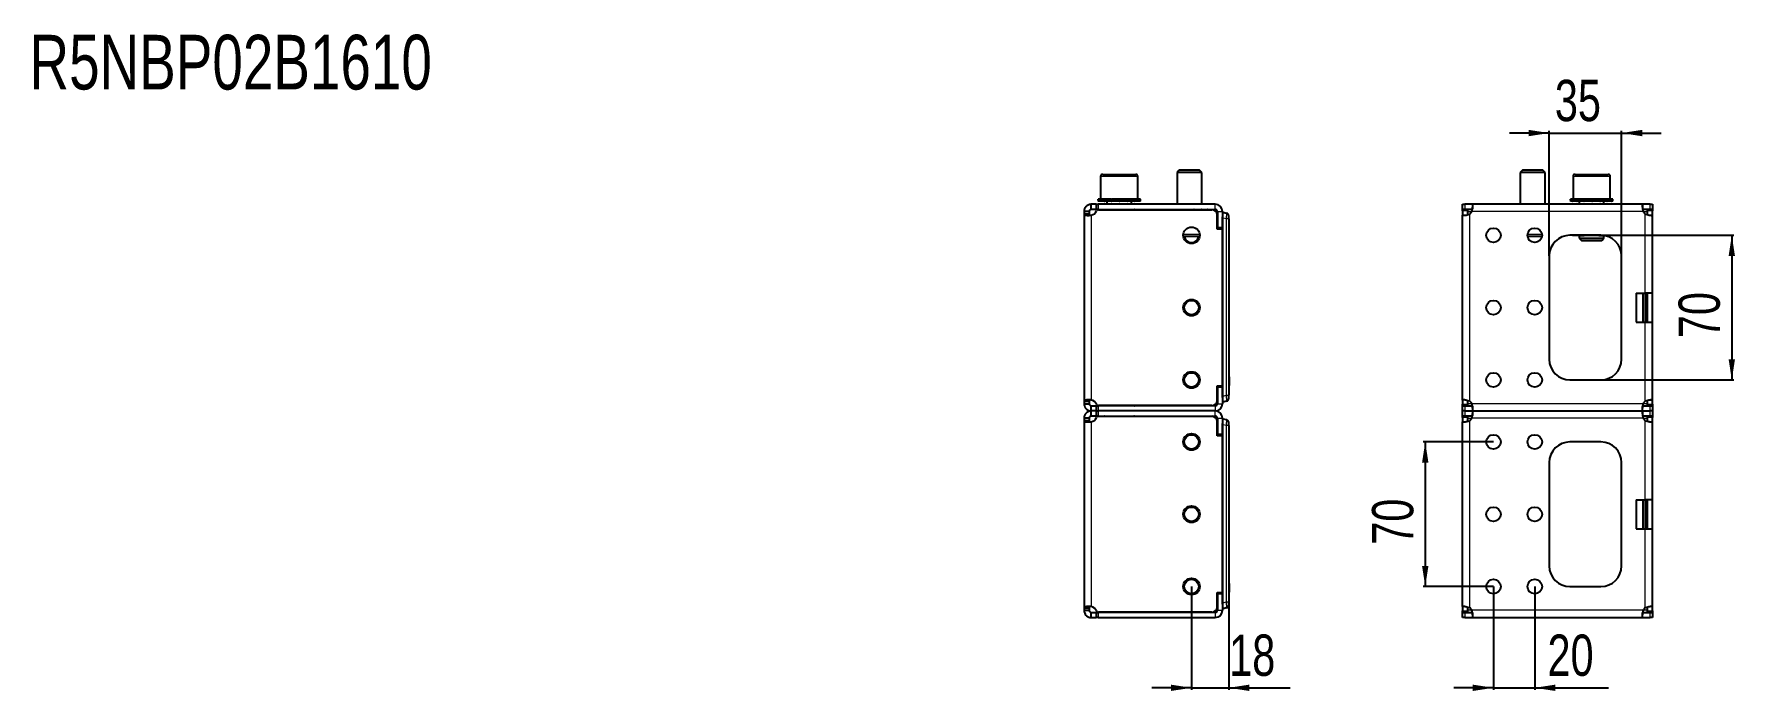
# Model space of a CAD drawing. Header units: millimetres. Extents: x 0 to 4449, y -762 to 572.
# Drawn here: x 2158 to 2981, y 254 to 572 of the extents above; entities that cross this region are included whole.
import ezdxf

# ---------------------------------------------------------------- set-up
doc = ezdxf.new("R2010")
doc.units = ezdxf.units.MM
doc.layers.add('FORMAT', color=7, linetype='Continuous')
doc.styles.add('SLDTEXTSTYLE0', font='TXT', dxfattribs={"width": 0.75})
doc.dimstyles.new('SLDDIMSTYLE0', dxfattribs={"dimtxt": 20, "dimasz": 10, "dimexe": 0, "dimexo": 0.0625, "dimgap": 5, "dimtad": 2, "dimdec": 1, "dimrnd": 1e-09, "dimzin": 12, "dimdsep": 46, "dimtxsty": 'SLDTEXTSTYLE0', "dimsah": 1, "dimcen": 0.09, "dimadec": 0, "dimazin": 3, "dimtfac": 1, "dimtofl": 0, "dimtmove": 0, "dimatfit": 3, "dimfxl": 0, "dimfrac": 2, "dimtolj": 1, "dimtzin": 12, "dimarcsym": 0})
doc.dimstyles.new('SLDDIMSTYLE1', dxfattribs={"dimtxt": 20, "dimasz": 10, "dimexe": 0, "dimexo": 0.0625, "dimgap": 5, "dimtad": 2, "dimdec": 1, "dimrnd": 1e-09, "dimzin": 12, "dimdsep": 46, "dimtxsty": 'SLDTEXTSTYLE0', "dimsah": 1, "dimcen": 0.09, "dimadec": 0, "dimazin": 3, "dimtfac": 1, "dimtmove": 0, "dimatfit": 0, "dimfxl": 0, "dimfrac": 2, "dimtolj": 1, "dimtzin": 12, "dimarcsym": 0})

# ---------------------------------------------------------------- blocks, each defined once
blk = doc.blocks.new('_D_4')
at = {"layer": 'FORMAT'}
for p, q in [((2718.24, 304.38), (2718.24, 254.38)), ((2736.24, 299.63), (2736.24, 254.38)), ((2718.24, 255.38), (2699.01, 255.38)), ((2718.24, 255.38), (2736.24, 255.38)), ((2736.24, 255.38), (2766.02, 255.38))]:
    blk.add_line(p, q, dxfattribs=at)
for points in [[(2718.24, 255.38), (2708.24, 256.92), (2708.24, 253.85)], [(2736.24, 255.38), (2746.24, 253.85), (2746.24, 256.92)]]:
    blk.add_solid(points, dxfattribs=at)
at = {"layer": 'FORMAT', "insert": (2736.46, 281.17), "char_height": 20, "attachment_point": 1, "style": 'SLDTEXTSTYLE0'}
blk.add_mtext('18', dxfattribs=at)
blk = doc.blocks.new('_D_7')
at = {"layer": 'FORMAT'}
for p, q in [((2916.38, 474.39), (2980.72, 474.39)), ((2979.72, 474.39), (2979.72, 404.39)), ((2916.38, 404.39), (2980.72, 404.39))]:
    blk.add_line(p, q, dxfattribs=at)
for points in [[(2979.72, 474.39), (2978.19, 464.39), (2981.26, 464.39)], [(2979.72, 404.39), (2981.26, 414.39), (2978.19, 414.39)]]:
    blk.add_solid(points, dxfattribs=at)
at = {"layer": 'FORMAT', "insert": (2953.94, 424.61), "char_height": 20, "attachment_point": 1, "rotation": 90, "style": 'SLDTEXTSTYLE0'}
blk.add_mtext('70', dxfattribs=at)
blk = doc.blocks.new('_D_8')
at = {"layer": 'FORMAT'}
for p, q in [((2891.37, 523.89), (2872.14, 523.89)), ((2891.37, 464.4), (2891.37, 524.89)), ((2891.37, 523.89), (2926.37, 523.89)), ((2926.37, 464.4), (2926.37, 524.89)), ((2926.37, 523.89), (2945.6, 523.89))]:
    blk.add_line(p, q, dxfattribs=at)
for points in [[(2891.37, 523.89), (2881.37, 525.43), (2881.37, 522.35)], [(2926.37, 523.89), (2936.37, 522.35), (2936.37, 525.43)]]:
    blk.add_solid(points, dxfattribs=at)
at = {"layer": 'FORMAT', "insert": (2894.09, 549.67), "char_height": 20, "attachment_point": 1, "style": 'SLDTEXTSTYLE0'}
blk.add_mtext('35', dxfattribs=at)
blk = doc.blocks.new('_D_9')
at = {"layer": 'FORMAT'}
for p, q in [((2864.37, 304.38), (2864.37, 254.38)), ((2884.37, 304.38), (2884.37, 254.38)), ((2864.37, 255.38), (2845.14, 255.38)), ((2864.37, 255.38), (2884.37, 255.38)), ((2884.37, 255.38), (2920.09, 255.38))]:
    blk.add_line(p, q, dxfattribs=at)
for points in [[(2864.37, 255.38), (2854.37, 256.92), (2854.37, 253.85)], [(2884.37, 255.38), (2894.37, 253.85), (2894.37, 256.92)]]:
    blk.add_solid(points, dxfattribs=at)
at = {"layer": 'FORMAT', "insert": (2890.53, 281.17), "char_height": 20, "attachment_point": 1, "style": 'SLDTEXTSTYLE0'}
blk.add_mtext('20', dxfattribs=at)
blk = doc.blocks.new('_D_10')
at = {"layer": 'FORMAT'}
for p, q in [((2864.36, 374.39), (2830.36, 374.39)), ((2831.36, 374.39), (2831.36, 304.39)), ((2864.36, 304.39), (2830.36, 304.39))]:
    blk.add_line(p, q, dxfattribs=at)
for points in [[(2831.36, 374.39), (2829.82, 364.39), (2832.9, 364.39)], [(2831.36, 304.39), (2832.9, 314.39), (2829.82, 314.39)]]:
    blk.add_solid(points, dxfattribs=at)
at = {"layer": 'FORMAT', "insert": (2805.58, 324.61), "char_height": 20, "attachment_point": 1, "rotation": 90, "style": 'SLDTEXTSTYLE0'}
blk.add_mtext('70', dxfattribs=at)

msp = doc.modelspace()

# ---------------------------------------------------------------- linework, layer by layer
at = {"color": 7, "linetype": 'Continuous', "lineweight": 25}
for p, q in [((2674.24, 502.89), (2674.24, 491.89)), ((2675.24, 503.89), (2691.24, 503.89)), ((2692.24, 491.89), (2692.24, 502.89)), ((2712.31, 505.89), (2711.24, 504.82)), ((2711.24, 504.82), (2711.24, 489.39)), ((2723.24, 504.82), (2711.24, 504.82)), ((2722.16, 505.89), (2712.31, 505.89)), ((2723.24, 504.82), (2722.16, 505.89)), ((2723.24, 489.39), (2723.24, 504.82)), ((2878.44, 505.89), (2877.37, 504.82)), ((2877.37, 504.82), (2877.37, 489.39)), ((2889.37, 504.82), (2877.37, 504.82)), ((2888.29, 505.89), (2878.44, 505.89)), ((2889.37, 504.82), (2888.29, 505.89)), ((2889.37, 489.39), (2889.37, 504.82)), ((2902.87, 502.89), (2902.87, 491.89)), ((2903.87, 503.89), (2911.69, 503.89)), ((2911.69, 503.89), (2919.87, 503.89)), ((2920.87, 491.89), (2920.87, 502.89)), ((2668.74, 485.89), (2666.24, 485.89)), ((2666.24, 485.89), (2666.24, 484.67)), ((2668.74, 485.89), (2668.74, 484.67)), ((2669.74, 486.89), (2669.74, 489.39)), ((2672.14, 489.39), (2669.74, 489.39)), ((2672.14, 486.89), (2669.74, 486.89)), ((2672.14, 489.39), (2672.14, 486.89)), ((2672.14, 489.39), (2673.14, 489.39)), ((2673.14, 486.89), (2672.14, 486.89)), ((2672.99, 491.89), (2672.99, 490.89)), ((2672.99, 491.89), (2672.99, 491.64)), ((2673.79, 491.89), (2672.99, 491.89)), ((2672.99, 491.89), (2672.99, 491.89)), ((2672.99, 490.89), (2672.99, 491.14)), ((2673.79, 490.89), (2672.99, 490.89)), ((2672.99, 490.89), (2672.99, 490.89)), ((2729.74, 489.39), (2673.14, 489.39)), ((2673.14, 486.89), (2729.74, 486.89)), ((2673.16, 486.79), (2728.14, 486.79)), ((2673.79, 491.89), (2673.89, 491.89)), ((2673.79, 490.89), (2673.89, 490.89)), ((2673.89, 491.89), (2673.89, 491.64)), ((2676.03, 491.89), (2673.89, 491.89)), ((2673.89, 490.89), (2673.89, 491.14)), ((2676.03, 490.89), (2673.89, 490.89)), ((2676.03, 491.89), (2676.21, 491.89)), ((2676.03, 490.89), (2676.21, 490.89)), ((2676.21, 491.89), (2676.21, 491.64)), ((2679.36, 491.89), (2676.21, 491.89)), ((2676.21, 490.89), (2676.21, 491.14)), ((2679.36, 490.89), (2676.21, 490.89)), ((2677.24, 490.89), (2677.24, 489.39)), ((2679.36, 491.89), (2679.6, 491.89)), ((2679.36, 490.89), (2679.6, 490.89)), ((2679.6, 491.89), (2679.6, 491.64)), ((2683.29, 491.89), (2679.6, 491.89)), ((2679.6, 490.89), (2679.6, 491.14)), ((2683.29, 490.89), (2679.6, 490.89)), ((2683.29, 491.89), (2683.38, 491.89)), ((2683.29, 490.89), (2683.47, 490.89)), ((2683.47, 490.89), (2683.54, 490.89)), ((2683.5, 491.89), (2683.54, 491.89)), ((2683.54, 491.89), (2683.54, 491.64)), ((2687.21, 491.89), (2683.54, 491.89)), ((2683.54, 490.89), (2683.54, 491.14)), ((2687.21, 490.89), (2683.54, 490.89)), ((2687.21, 491.89), (2687.44, 491.89)), ((2687.21, 490.89), (2687.44, 490.89)), ((2687.44, 491.89), (2687.44, 491.64)), ((2690.52, 491.89), (2687.44, 491.89)), ((2687.44, 490.89), (2687.44, 491.14)), ((2690.52, 490.89), (2687.44, 490.89)), ((2689.24, 489.39), (2689.24, 490.89)), ((2690.52, 491.89), (2690.7, 491.89)), ((2690.52, 490.89), (2690.7, 490.89)), ((2690.7, 491.89), (2690.7, 491.64)), ((2692.73, 491.89), (2690.7, 491.89)), ((2690.7, 490.89), (2690.7, 491.14)), ((2692.73, 490.89), (2690.7, 490.89)), ((2692.73, 491.89), (2692.82, 491.89)), ((2692.73, 490.89), (2692.82, 490.89)), ((2692.82, 491.89), (2692.82, 491.64)), ((2693.49, 491.89), (2692.82, 491.89)), ((2692.82, 490.89), (2692.82, 491.14)), ((2693.49, 490.89), (2692.82, 490.89)), ((2693.49, 490.89), (2693.49, 491.89)), ((2706.99, 486.89), (2706.99, 486.79)), ((2707.28, 486.89), (2707.28, 486.79)), ((2708.97, 486.89), (2708.97, 486.79)), ((2711.91, 486.89), (2711.91, 486.79)), ((2715.67, 486.89), (2715.67, 486.79)), ((2719.67, 486.89), (2719.67, 486.79)), ((2723.29, 486.89), (2723.29, 486.79)), ((2726, 486.89), (2726, 486.79)), ((2727.37, 486.89), (2727.37, 486.79)), ((2727.49, 486.79), (2727.49, 486.89)), ((2730.74, 485.89), (2730.74, 477.94)), ((2733.24, 485.89), (2733.24, 477.94)), ((2849.37, 486.89), (2849.37, 489.39)), ((2849.37, 489.39), (2850.48, 489.39)), ((2850.48, 486.89), (2849.37, 486.89)), ((2849.37, 486.89), (2849.37, 486.79)), ((2849.37, 486.79), (2851.87, 486.79)), ((2849.37, 486.18), (2849.37, 486.79)), ((2849.37, 486.18), (2849.37, 484.12)), ((2854.2, 489.39), (2850.48, 489.39)), ((2854.2, 486.89), (2850.48, 486.89)), ((2851.87, 486.79), (2851.87, 486.18)), ((2851.87, 486.18), (2851.87, 484.36)), ((2936.54, 489.39), (2854.2, 489.39)), ((2854.2, 489.39), (2854.2, 487.18)), ((2901.62, 491.89), (2901.62, 490.89)), ((2901.62, 491.89), (2901.63, 491.89)), ((2901.62, 490.89), (2901.63, 490.89)), ((2901.63, 491.89), (2901.63, 491.64)), ((2902.46, 491.89), (2901.63, 491.89)), ((2901.63, 490.89), (2901.63, 491.14)), ((2902.46, 490.89), (2901.63, 490.89)), ((2902.46, 491.89), (2902.56, 491.89)), ((2902.46, 490.89), (2902.56, 490.89)), ((2902.56, 491.89), (2902.56, 491.64)), ((2904.73, 491.89), (2902.56, 491.89)), ((2902.56, 490.89), (2902.56, 491.14)), ((2904.73, 490.89), (2902.56, 490.89)), ((2904.73, 491.89), (2904.91, 491.89)), ((2904.73, 490.89), (2904.91, 490.89)), ((2904.91, 491.89), (2904.91, 491.64)), ((2908.08, 491.89), (2904.91, 491.89)), ((2904.91, 490.89), (2904.91, 491.14)), ((2908.08, 490.89), (2904.91, 490.89)), ((2905.87, 490.89), (2905.87, 489.39)), ((2908.08, 491.89), (2908.32, 491.89)), ((2908.08, 490.89), (2908.32, 490.89)), ((2908.32, 491.89), (2908.32, 491.64)), ((2912.02, 491.89), (2908.32, 491.89)), ((2908.32, 490.89), (2908.32, 491.14)), ((2912.02, 490.89), (2908.32, 490.89)), ((2912.02, 491.89), (2912.09, 491.89)), ((2912.02, 490.89), (2912.17, 490.89)), ((2912.17, 490.89), (2912.26, 490.89)), ((2912.22, 491.89), (2912.26, 491.89)), ((2912.26, 491.89), (2912.26, 491.64)), ((2915.93, 491.89), (2912.26, 491.89)), ((2912.26, 490.89), (2912.26, 491.14)), ((2915.93, 490.89), (2912.26, 490.89)), ((2915.93, 491.89), (2916.15, 491.89)), ((2915.93, 490.89), (2916.15, 490.89)), ((2916.15, 491.89), (2916.15, 491.64)), ((2919.22, 491.89), (2916.15, 491.89)), ((2916.15, 490.89), (2916.15, 491.14)), ((2919.22, 490.89), (2916.15, 490.89)), ((2917.87, 489.39), (2917.87, 490.89)), ((2919.22, 491.89), (2919.39, 491.89)), ((2919.22, 490.89), (2919.39, 490.89)), ((2919.39, 491.89), (2919.39, 491.64)), ((2921.39, 491.89), (2919.39, 491.89)), ((2919.39, 490.89), (2919.39, 491.14)), ((2921.39, 490.89), (2919.39, 490.89)), ((2921.39, 491.89), (2921.48, 491.89)), ((2921.39, 490.89), (2921.48, 490.89)), ((2921.48, 491.89), (2921.48, 491.64)), ((2922.12, 491.89), (2921.48, 491.89)), ((2921.48, 490.89), (2921.48, 491.14)), ((2922.12, 490.89), (2921.48, 490.89)), ((2922.12, 490.89), (2922.12, 491.89)), ((2936.54, 489.39), (2936.54, 486.89)), ((2940.26, 489.39), (2936.54, 489.39)), ((2940.26, 486.89), (2936.54, 486.89)), ((2938.87, 486.79), (2941.37, 486.79)), ((2938.87, 486.18), (2938.87, 486.79)), ((2938.87, 484.34), (2938.87, 486.18)), ((2940.26, 489.39), (2941.37, 489.39)), ((2941.37, 486.89), (2940.26, 486.89)), ((2941.37, 489.39), (2941.37, 486.89)), ((2941.37, 486.79), (2941.37, 486.89)), ((2941.37, 486.79), (2941.37, 486.18)), ((2941.37, 484.12), (2941.37, 486.18)), ((2666.24, 484.67), (2666.24, 394.11)), ((2668.74, 484.67), (2666.24, 484.67)), ((2730.64, 477.29), (2730.64, 484.29)), ((2730.64, 478.87), (2730.74, 478.66)), ((2733.24, 477.94), (2730.74, 477.94)), ((2733.24, 485.64), (2733.44, 485.64)), ((2733.24, 395.92), (2733.24, 483.37)), ((2733.44, 485.64), (2735.13, 485.19)), ((2733.44, 396.54), (2733.44, 482.74)), ((2736.24, 482.29), (2736.24, 483.74)), ((2736.24, 482.29), (2736.24, 407.84)), ((2849.37, 394.67), (2849.37, 484.12)), ((2849.37, 484.12), (2850.46, 484.12)), ((2941.37, 446.39), (2941.37, 484.12)), ((2722.21, 473.89), (2714.27, 473.89)), ((2733.24, 477.29), (2730.64, 477.29)), ((2733.24, 477.29), (2733.24, 401.49)), ((2887.83, 473.89), (2880.91, 473.89)), ((2916.37, 474.39), (2901.37, 474.39)), ((2903.04, 474.29), (2903.02, 474.29)), ((2903.04, 474.29), (2903.04, 474.29)), ((2903.14, 474.29), (2903.04, 474.29)), ((2903.14, 474.39), (2903.14, 474.29)), ((2906.4, 474.29), (2903.14, 474.29)), ((2905.87, 474.29), (2905.87, 472.97)), ((2905.87, 472.97), (2906.94, 471.89)), ((2905.87, 472.97), (2911.73, 472.97)), ((2906.4, 474.29), (2908.3, 474.29)), ((2906.94, 471.89), (2911.76, 471.89)), ((2908.85, 474.29), (2908.3, 474.29)), ((2914.89, 474.29), (2908.85, 474.29)), ((2911.73, 472.97), (2917.87, 472.97)), ((2911.76, 471.89), (2916.79, 471.89)), ((2915.44, 474.29), (2914.89, 474.29)), ((2915.44, 474.29), (2917.34, 474.29)), ((2916.79, 471.89), (2917.87, 472.97)), ((2917.78, 474.29), (2917.34, 474.29)), ((2917.87, 472.97), (2917.87, 474.28)), ((2891.37, 464.39), (2891.37, 414.39)), ((2926.37, 414.39), (2926.37, 464.39)), ((2933.37, 446.39), (2937.87, 446.39)), ((2933.37, 446.39), (2933.37, 432.39)), ((2941.37, 446.39), (2937.87, 446.39)), ((2938.87, 432.39), (2938.87, 446.39)), ((2941.37, 432.39), (2941.37, 446.39)), ((2933.37, 432.39), (2937.87, 432.39)), ((2937.87, 432.39), (2941.37, 432.39)), ((2941.37, 394.67), (2941.37, 432.39)), ((2736.24, 407.84), (2736.24, 399.64)), ((2736.44, 405.9), (2736.24, 405.9)), ((2736.44, 405.86), (2736.24, 405.86)), ((2736.44, 405.84), (2736.24, 405.84)), ((2736.44, 405.4), (2736.44, 402.08)), ((2901.37, 404.39), (2916.37, 404.39)), ((2730.64, 401.49), (2733.24, 401.49)), ((2730.64, 394.49), (2730.64, 401.49)), ((2730.64, 400.41), (2730.74, 400.63)), ((2730.74, 400.84), (2730.74, 392.89)), ((2733.24, 400.84), (2730.74, 400.84)), ((2733.24, 400.84), (2733.24, 392.89)), ((2736.44, 401.64), (2736.24, 401.64)), ((2736.44, 401.59), (2736.24, 401.59)), ((2736.24, 399.64), (2736.24, 396.99)), ((2736.24, 395.54), (2736.24, 396.99)), ((2666.24, 394.11), (2668.74, 394.11)), ((2666.24, 394.11), (2666.24, 392.89)), ((2666.24, 392.89), (2668.74, 392.89)), ((2668.74, 394.11), (2668.74, 392.89)), ((2669.74, 389.39), (2669.74, 391.89)), ((2669.74, 391.89), (2672.14, 391.89)), ((2669.74, 386.89), (2669.74, 389.39)), ((2672.14, 389.39), (2669.74, 389.39)), ((2672.14, 391.89), (2672.14, 389.39)), ((2672.14, 391.89), (2673.14, 391.89)), ((2672.14, 389.39), (2672.14, 386.89)), ((2672.14, 389.39), (2673.14, 389.39)), ((2729.74, 391.89), (2673.14, 391.89)), ((2729.74, 389.39), (2673.14, 389.39)), ((2728.14, 391.99), (2673.16, 391.99)), ((2733.44, 393.64), (2733.24, 393.64)), ((2735.13, 394.09), (2733.44, 393.64)), ((2849.37, 394.67), (2849.37, 392.6)), ((2849.37, 391.99), (2849.37, 392.6)), ((2851.87, 391.99), (2849.37, 391.99)), ((2849.37, 391.99), (2849.37, 391.89)), ((2849.37, 389.39), (2849.37, 391.89)), ((2849.37, 391.89), (2850.48, 391.89)), ((2850.48, 389.39), (2849.37, 389.39)), ((2849.37, 386.89), (2849.37, 389.39)), ((2850.48, 391.89), (2854.2, 391.89)), ((2850.48, 389.39), (2854.2, 389.39)), ((2851.87, 394.44), (2851.87, 392.6)), ((2851.87, 392.6), (2851.87, 391.99)), ((2854.2, 391.89), (2854.2, 389.39)), ((2854.2, 389.39), (2936.54, 389.39)), ((2854.2, 389.39), (2854.2, 387.18)), ((2936.54, 391.89), (2940.26, 391.89)), ((2936.54, 389.39), (2936.54, 391.61)), ((2936.54, 389.39), (2940.26, 389.39)), ((2936.54, 389.39), (2936.54, 386.89)), ((2938.87, 392.6), (2938.87, 394.42)), ((2938.87, 391.99), (2938.87, 392.6)), ((2941.37, 391.99), (2938.87, 391.99)), ((2940.26, 391.89), (2941.37, 391.89)), ((2941.37, 389.39), (2940.26, 389.39)), ((2941.37, 394.67), (2940.28, 394.67)), ((2941.37, 392.6), (2941.37, 394.67)), ((2941.37, 392.6), (2941.37, 391.99)), ((2941.37, 391.89), (2941.37, 391.99)), ((2941.37, 391.89), (2941.37, 389.39)), ((2941.37, 389.39), (2941.37, 386.89)), ((2668.74, 385.89), (2666.24, 385.89)), ((2666.24, 385.89), (2666.24, 384.67)), ((2666.24, 384.67), (2666.24, 294.11)), ((2668.74, 384.67), (2666.24, 384.67)), ((2668.74, 385.89), (2668.74, 384.67)), ((2672.14, 386.89), (2669.74, 386.89)), ((2673.14, 386.89), (2672.14, 386.89)), ((2673.14, 386.89), (2729.74, 386.89)), ((2673.16, 386.79), (2728.14, 386.79)), ((2730.64, 377.29), (2730.64, 384.29)), ((2730.64, 378.87), (2730.74, 378.66)), ((2730.74, 385.89), (2730.74, 377.94)), ((2733.24, 385.89), (2733.24, 377.94)), ((2733.24, 385.64), (2733.44, 385.64)), ((2733.24, 295.92), (2733.24, 383.37)), ((2733.44, 385.64), (2735.13, 385.19)), ((2733.44, 296.54), (2733.44, 382.74)), ((2736.24, 382.29), (2736.24, 383.74)), ((2736.24, 382.29), (2736.24, 307.84)), ((2850.48, 386.89), (2849.37, 386.89)), ((2849.37, 386.89), (2849.37, 386.79)), ((2849.37, 386.79), (2851.87, 386.79)), ((2849.37, 386.18), (2849.37, 386.79)), ((2849.37, 386.18), (2849.37, 384.12)), ((2849.37, 294.67), (2849.37, 384.12)), ((2849.37, 384.12), (2850.46, 384.12)), ((2854.2, 386.89), (2850.48, 386.89)), ((2851.87, 386.79), (2851.87, 386.18)), ((2851.87, 386.18), (2851.87, 384.36)), ((2940.26, 386.89), (2936.54, 386.89)), ((2938.87, 386.79), (2941.37, 386.79)), ((2938.87, 386.18), (2938.87, 386.79)), ((2938.87, 384.34), (2938.87, 386.18)), ((2941.37, 386.89), (2940.26, 386.89)), ((2941.37, 386.79), (2941.37, 386.89)), ((2941.37, 386.79), (2941.37, 386.18)), ((2941.37, 384.12), (2941.37, 386.18)), ((2941.37, 346.39), (2941.37, 384.12)), ((2733.24, 377.29), (2730.64, 377.29)), ((2733.24, 377.94), (2730.74, 377.94)), ((2733.24, 377.29), (2733.24, 301.49)), ((2916.37, 374.39), (2901.37, 374.39)), ((2891.37, 364.39), (2891.37, 314.39)), ((2926.37, 314.39), (2926.37, 364.39)), ((2933.37, 346.39), (2937.87, 346.39)), ((2933.37, 346.39), (2933.37, 332.39)), ((2941.37, 346.39), (2937.87, 346.39)), ((2938.87, 332.39), (2938.87, 346.39)), ((2941.37, 332.39), (2941.37, 346.39)), ((2933.37, 332.39), (2937.87, 332.39)), ((2937.87, 332.39), (2941.37, 332.39)), ((2941.37, 294.67), (2941.37, 332.39)), ((2736.24, 307.84), (2736.24, 299.64)), ((2736.44, 305.9), (2736.24, 305.9)), ((2736.44, 305.86), (2736.24, 305.86)), ((2736.44, 305.84), (2736.24, 305.84)), ((2736.44, 305.4), (2736.44, 302.08)), ((2730.64, 301.49), (2733.24, 301.49)), ((2730.64, 294.49), (2730.64, 301.49)), ((2730.64, 300.41), (2730.74, 300.63)), ((2730.74, 300.84), (2730.74, 292.89)), ((2733.24, 300.84), (2730.74, 300.84)), ((2733.24, 300.84), (2733.24, 292.89)), ((2736.44, 301.64), (2736.24, 301.64)), ((2736.44, 301.59), (2736.24, 301.59)), ((2736.24, 299.64), (2736.24, 296.99)), ((2736.24, 295.54), (2736.24, 296.99)), ((2901.37, 304.39), (2916.37, 304.39)), ((2666.24, 294.11), (2668.74, 294.11)), ((2666.24, 294.11), (2666.24, 292.89)), ((2666.24, 292.89), (2668.74, 292.89)), ((2668.74, 294.11), (2668.74, 292.89)), ((2669.74, 289.39), (2669.74, 291.89)), ((2669.74, 291.89), (2672.14, 291.89)), ((2669.74, 289.39), (2672.14, 289.39)), ((2672.14, 291.89), (2672.14, 289.39)), ((2672.14, 291.89), (2673.14, 291.89)), ((2673.14, 289.39), (2672.14, 289.39)), ((2729.74, 291.89), (2673.14, 291.89)), ((2673.14, 289.39), (2729.74, 289.39)), ((2728.14, 291.99), (2673.16, 291.99)), ((2733.44, 293.64), (2733.24, 293.64)), ((2735.13, 294.09), (2733.44, 293.64)), ((2849.37, 294.67), (2849.37, 292.6)), ((2849.37, 291.99), (2849.37, 292.6)), ((2851.87, 291.99), (2849.37, 291.99)), ((2849.37, 291.99), (2849.37, 291.89)), ((2849.37, 289.39), (2849.37, 291.89)), ((2849.37, 291.89), (2850.48, 291.89)), ((2850.48, 289.39), (2849.37, 289.39)), ((2850.48, 291.89), (2854.2, 291.89)), ((2850.48, 289.39), (2854.2, 289.39)), ((2851.87, 294.44), (2851.87, 292.6)), ((2851.87, 292.6), (2851.87, 291.99)), ((2854.2, 291.89), (2854.2, 289.39)), ((2854.2, 289.39), (2936.54, 289.39)), ((2936.54, 291.89), (2940.26, 291.89)), ((2936.54, 289.39), (2936.54, 291.61)), ((2936.54, 289.39), (2940.26, 289.39)), ((2938.87, 292.6), (2938.87, 294.42)), ((2938.87, 291.99), (2938.87, 292.6)), ((2941.37, 291.99), (2938.87, 291.99)), ((2940.26, 291.89), (2941.37, 291.89)), ((2941.37, 289.39), (2940.26, 289.39)), ((2941.37, 294.67), (2940.28, 294.67)), ((2941.37, 292.6), (2941.37, 294.67)), ((2941.37, 292.6), (2941.37, 291.99)), ((2941.37, 291.89), (2941.37, 291.99)), ((2941.37, 291.89), (2941.37, 289.39))]:
    msp.add_line(p, q, dxfattribs=at)
at = {"color": 8, "linetype": 'Continuous', "lineweight": 18}
for p, q in [((2692.24, 502.89), (2674.24, 502.89)), ((2911.66, 502.89), (2902.87, 502.89)), ((2920.87, 502.89), (2911.66, 502.89)), ((2673.14, 489.39), (2673.14, 486.89)), ((2729.74, 486.89), (2729.74, 489.39)), ((2730.74, 485.89), (2733.24, 485.89)), ((2851.87, 486.18), (2849.37, 486.18)), ((2850.48, 489.39), (2850.48, 486.89)), ((2851.87, 485.89), (2853.96, 485.89)), ((2936.78, 485.89), (2853.96, 485.89)), ((2936.78, 485.89), (2938.87, 485.89)), ((2941.37, 486.18), (2938.87, 486.18)), ((2940.26, 486.89), (2940.26, 489.39)), ((2669.74, 484.12), (2669.74, 394.67)), ((2733.04, 477.29), (2733.04, 477.94)), ((2735.13, 482.29), (2733.44, 482.74)), ((2735.13, 396.99), (2735.13, 482.29)), ((2736.24, 482.29), (2735.13, 482.29)), ((2852.87, 394.11), (2852.87, 484.67)), ((2937.87, 446.39), (2937.87, 484.67)), ((2714.27, 474.89), (2722.21, 474.89)), ((2880.91, 474.89), (2887.83, 474.89)), ((2908.3, 474.39), (2908.3, 474.29)), ((2908.85, 474.39), (2908.85, 474.29)), ((2914.89, 474.39), (2914.89, 474.29)), ((2915.44, 474.39), (2915.44, 474.29)), ((2936.67, 432.39), (2936.67, 446.39)), ((2936.87, 446.39), (2936.87, 432.39)), ((2936.98, 432.39), (2936.98, 446.39)), ((2937.18, 446.39), (2937.18, 432.39)), ((2938.06, 432.39), (2938.06, 446.39)), ((2938.26, 446.39), (2938.26, 432.39)), ((2938.37, 432.39), (2938.37, 446.39)), ((2938.57, 446.39), (2938.57, 432.39)), ((2937.87, 394.11), (2937.87, 432.39)), ((2736.44, 405.4), (2736.24, 405.4)), ((2733.04, 400.84), (2733.04, 401.49)), ((2733.44, 396.54), (2735.13, 396.99)), ((2735.13, 396.99), (2736.24, 396.99)), ((2736.44, 402.08), (2736.24, 402.08)), ((2673.14, 391.89), (2673.14, 389.39)), ((2673.14, 389.39), (2673.14, 386.89)), ((2729.74, 391.89), (2729.74, 389.39)), ((2729.74, 386.89), (2729.74, 389.39)), ((2730.74, 392.89), (2733.24, 392.89)), ((2849.37, 392.6), (2851.87, 392.6)), ((2850.48, 391.89), (2850.48, 389.39)), ((2850.48, 389.39), (2850.48, 386.89)), ((2853.96, 392.89), (2851.87, 392.89)), ((2936.78, 392.89), (2853.96, 392.89)), ((2938.87, 392.89), (2936.78, 392.89)), ((2938.87, 392.6), (2941.37, 392.6)), ((2940.26, 389.39), (2940.26, 391.89)), ((2940.26, 386.89), (2940.26, 389.39)), ((2669.74, 384.12), (2669.74, 294.67)), ((2730.74, 385.89), (2733.24, 385.89)), ((2735.13, 382.29), (2733.44, 382.74)), ((2735.13, 296.99), (2735.13, 382.29)), ((2736.24, 382.29), (2735.13, 382.29)), ((2851.87, 386.18), (2849.37, 386.18)), ((2851.87, 385.89), (2853.96, 385.89)), ((2852.87, 294.11), (2852.87, 384.67)), ((2936.78, 385.89), (2853.96, 385.89)), ((2936.78, 385.89), (2938.87, 385.89)), ((2937.87, 346.39), (2937.87, 384.67)), ((2941.37, 386.18), (2938.87, 386.18)), ((2733.04, 377.29), (2733.04, 377.94)), ((2936.67, 332.39), (2936.67, 346.39)), ((2936.87, 346.39), (2936.87, 332.39)), ((2936.98, 332.39), (2936.98, 346.39)), ((2937.18, 346.39), (2937.18, 332.39)), ((2938.06, 332.39), (2938.06, 346.39)), ((2938.26, 346.39), (2938.26, 332.39)), ((2938.37, 332.39), (2938.37, 346.39)), ((2938.57, 346.39), (2938.57, 332.39)), ((2937.87, 294.11), (2937.87, 332.39)), ((2736.44, 305.4), (2736.24, 305.4)), ((2733.04, 300.84), (2733.04, 301.49)), ((2733.44, 296.54), (2735.13, 296.99)), ((2735.13, 296.99), (2736.24, 296.99)), ((2736.44, 302.08), (2736.24, 302.08)), ((2673.14, 291.89), (2673.14, 289.39)), ((2729.74, 291.89), (2729.74, 289.39)), ((2730.74, 292.89), (2733.24, 292.89)), ((2849.37, 292.6), (2851.87, 292.6)), ((2850.48, 291.89), (2850.48, 289.39)), ((2853.96, 292.89), (2851.87, 292.89)), ((2936.78, 292.89), (2853.96, 292.89)), ((2938.87, 292.89), (2936.78, 292.89)), ((2938.87, 292.6), (2941.37, 292.6)), ((2940.26, 289.39), (2940.26, 291.89))]:
    msp.add_line(p, q, dxfattribs=at)
at = {"color": 7, "linetype": 'Continuous', "lineweight": 25}
for centre, radius in [((2718.24, 474.39), 4), ((2864.37, 474.39), 3.5), ((2884.37, 474.39), 3.5), ((2718.24, 439.39), 4), ((2718.24, 439.39), 3.5), ((2864.37, 439.39), 3.5), ((2884.37, 439.39), 3.5), ((2718.24, 404.39), 4), ((2718.24, 404.39), 3.5), ((2864.37, 404.39), 3.5), ((2884.37, 404.39), 3.5), ((2718.24, 374.39), 4), ((2718.24, 374.39), 3.5), ((2864.37, 374.39), 3.5), ((2884.37, 374.39), 3.5), ((2718.24, 339.39), 4), ((2718.24, 339.39), 3.5), ((2864.37, 339.39), 3.5), ((2884.37, 339.39), 3.5), ((2718.24, 304.39), 4), ((2718.24, 304.39), 3.5), ((2864.37, 304.39), 3.5), ((2884.37, 304.39), 3.5)]:
    msp.add_circle(centre, radius, dxfattribs=at)
for centre, radius, start, end in [((2675.24, 502.89), 1, 90, 180), ((2691.24, 502.89), 1, 0, 90), ((2903.87, 502.89), 1, 90, 180), ((2919.87, 502.89), 1, 0, 90), ((2669.02, 487.54), 3.5, 281.89481, 337.11462), ((2673.16, 485.79), 1, 90, 157.11462), ((2675.89, 486.54), 0.35, 45.58469, 90), ((2690.59, 486.54), 0.35, 90, 134.41531), ((2728.14, 484.29), 2.5, 360, 90), ((2729.74, 485.89), 3.5, 360, 90), ((2729.74, 485.89), 1, 360, 90), ((2850.87, 487.54), 3.5, 304.8499, 331.87293), ((2939.87, 487.54), 3.5, 208.12707, 235.1501), ((2734.74, 483.74), 1.5, 0, 75), ((2718.24, 474.39), 3.5, 188.21321, 351.78679), ((2901.37, 464.39), 10, 90, 180), ((2916.37, 464.39), 10, 0, 90), ((2901.37, 414.39), 10, 180, 270), ((2916.37, 414.39), 10, 270, 0), ((2734.74, 395.54), 1.5, 285, 0), ((2669.02, 391.24), 3.5, 22.88538, 78.10519), ((2673.16, 392.99), 1, 202.88538, 270), ((2675.89, 392.24), 0.35, 270, 314.41531), ((2690.59, 392.24), 0.35, 225.58469, 270), ((2728.14, 394.49), 2.5, 270, 0), ((2729.74, 392.89), 3.5, 270, 0), ((2729.74, 392.89), 1, 270, 0), ((2729.74, 385.89), 3.5, 360, 90), ((2850.87, 391.24), 3.5, 28.12707, 55.1501), ((2939.87, 391.24), 3.5, 124.8499, 151.87293), ((2669.02, 387.54), 3.5, 281.89481, 337.11462), ((2673.16, 385.79), 1, 90, 157.11462), ((2675.89, 386.54), 0.35, 45.58469, 90), ((2690.59, 386.54), 0.35, 90, 134.41531), ((2728.14, 384.29), 2.5, 360, 90), ((2729.74, 385.89), 1, 360, 90), ((2734.74, 383.74), 1.5, 0, 75), ((2850.87, 387.54), 3.5, 304.8499, 331.87293), ((2939.87, 387.54), 3.5, 208.12707, 235.1501), ((2901.37, 364.39), 10, 90, 180), ((2916.37, 364.39), 10, 0, 90), ((2901.37, 314.39), 10, 180, 270), ((2916.37, 314.39), 10, 270, 0), ((2669.02, 291.24), 3.5, 22.88538, 78.10519), ((2673.16, 292.99), 1, 202.88538, 270), ((2675.89, 292.24), 0.35, 270, 314.41531), ((2690.59, 292.24), 0.35, 225.58469, 270), ((2728.14, 294.49), 2.5, 270, 0), ((2729.74, 292.89), 3.5, 270, 0), ((2729.74, 292.89), 1, 270, 0), ((2734.74, 295.54), 1.5, 285, 0), ((2850.87, 291.24), 3.5, 28.12707, 55.1501), ((2939.87, 291.24), 3.5, 124.8499, 151.87293)]:
    msp.add_arc(centre, radius, start, end, dxfattribs=at)
for centre, major_axis, start_param, end_param in [((2721.85, 485.64), (11.57, -3.1), 0.067037, 0.253072), ((2721.85, 393.64), (11.57, 3.1), 6.030113, 6.216148), ((2721.85, 385.64), (11.57, -3.1), 0.067037, 0.253072), ((2721.85, 293.64), (11.57, 3.1), 6.030113, 6.216148)]:
    msp.add_ellipse(centre, major_axis=major_axis, ratio=0.250563, start_param=start_param, end_param=end_param, dxfattribs=at)
at = {"color": 8, "linetype": 'Continuous', "lineweight": 18}
for centre, major_axis, start_param, end_param in [((2734.74, 482.19), (0.38, 3), 4.762686, 6.266445), ((2734.74, 397.1), (-0.38, 3), 3.158333, 4.662092), ((2734.74, 382.19), (0.38, 3), 4.762686, 6.266445), ((2734.74, 297.1), (-0.38, 3), 3.158333, 4.662092)]:
    msp.add_ellipse(centre, major_axis=major_axis, ratio=0.123038, start_param=start_param, end_param=end_param, dxfattribs=at)
at = {"color": 7, "linetype": 'Continuous', "lineweight": 25}
for points, knots in [([(2669.74, 489.39), (2669.44, 489.37), (2668.89, 489.33), (2667.99, 488.98), (2667.11, 488.31), (2666.38, 487.2), (2666.29, 486.34), (2666.24, 485.89)], [0, 0, 0, 0, 0.16069, 0.301312, 0.521951, 0.753573, 1, 1, 1, 1]), ([(2669.74, 486.89), (2669.65, 486.89), (2669.5, 486.87), (2669.29, 486.79), (2669.13, 486.69), (2668.99, 486.57), (2668.89, 486.43), (2668.77, 486.19), (2668.75, 486.01), (2668.74, 485.89)], [0, 0, 0, 0, 0.1567865, 0.2908092, 0.4035006, 0.4972984, 0.6071328, 0.7261813, 1, 1, 1, 1]), ([(2672.99, 491.64), (2672.99, 491.68), (2672.99, 491.75), (2672.99, 491.83), (2672.99, 491.87), (2672.99, 491.89)], [0, 0, 0, 0, 0.499981, 0.749988, 1, 1, 1, 1]), ([(2672.99, 490.89), (2672.99, 490.91), (2672.99, 490.95), (2672.99, 491.04), (2672.99, 491.1), (2672.99, 491.14)], [0, 0, 0, 0, 0.25014, 0.50028, 1, 1, 1, 1]), ([(2673.89, 491.64), (2673.87, 491.68), (2673.85, 491.75), (2673.81, 491.83), (2673.8, 491.87), (2673.79, 491.89)], [0, 0, 0, 0, 0.499981, 0.749988, 1, 1, 1, 1]), ([(2673.79, 490.89), (2673.8, 490.91), (2673.81, 490.95), (2673.85, 491.04), (2673.87, 491.1), (2673.89, 491.14)], [0, 0, 0, 0, 0.25014, 0.50028, 1, 1, 1, 1]), ([(2676.21, 491.64), (2676.18, 491.68), (2676.13, 491.75), (2676.07, 491.83), (2676.04, 491.87), (2676.03, 491.89)], [0, 0, 0, 0, 0.499981, 0.749988, 1, 1, 1, 1]), ([(2676.03, 490.89), (2676.04, 490.91), (2676.07, 490.95), (2676.13, 491.04), (2676.18, 491.1), (2676.21, 491.14)], [0, 0, 0, 0, 0.25014, 0.50028, 1, 1, 1, 1]), ([(2679.6, 491.64), (2679.56, 491.68), (2679.5, 491.75), (2679.42, 491.83), (2679.38, 491.87), (2679.36, 491.89)], [0, 0, 0, 0, 0.499981, 0.749988, 1, 1, 1, 1]), ([(2679.36, 490.89), (2679.38, 490.91), (2679.42, 490.95), (2679.5, 491.04), (2679.56, 491.1), (2679.6, 491.14)], [0, 0, 0, 0, 0.25014, 0.50028, 1, 1, 1, 1]), ([(2683.54, 491.64), (2683.5, 491.68), (2683.44, 491.75), (2683.35, 491.83), (2683.31, 491.87), (2683.29, 491.89)], [0, 0, 0, 0, 0.499981, 0.749988, 1, 1, 1, 1]), ([(2683.29, 490.89), (2683.31, 490.91), (2683.35, 490.95), (2683.44, 491.04), (2683.5, 491.1), (2683.54, 491.14)], [0, 0, 0, 0, 0.25014, 0.50028, 1, 1, 1, 1]), ([(2683.54, 491.64), (2683.53, 491.71), (2683.5, 491.84), (2683.48, 491.88), (2683.47, 491.89)], [0, 0, 0, 0, 0.561794, 1, 1, 1, 1]), ([(2683.54, 491.14), (2683.53, 491.07), (2683.5, 490.94), (2683.48, 490.91), (2683.47, 490.89)], [0, 0, 0, 0, 0.561794, 1, 1, 1, 1]), ([(2687.44, 491.64), (2687.4, 491.68), (2687.34, 491.75), (2687.27, 491.83), (2687.23, 491.87), (2687.21, 491.89)], [0, 0, 0, 0, 0.499981, 0.749988, 1, 1, 1, 1]), ([(2687.21, 490.89), (2687.23, 490.91), (2687.27, 490.95), (2687.34, 491.04), (2687.4, 491.1), (2687.44, 491.14)], [0, 0, 0, 0, 0.25014, 0.50028, 1, 1, 1, 1]), ([(2690.7, 491.64), (2690.67, 491.68), (2690.62, 491.75), (2690.57, 491.83), (2690.54, 491.87), (2690.52, 491.89)], [0, 0, 0, 0, 0.499981, 0.749988, 1, 1, 1, 1]), ([(2690.52, 490.89), (2690.54, 490.91), (2690.57, 490.95), (2690.62, 491.04), (2690.67, 491.1), (2690.7, 491.14)], [0, 0, 0, 0, 0.25014, 0.50028, 1, 1, 1, 1]), ([(2692.82, 491.64), (2692.8, 491.68), (2692.78, 491.75), (2692.75, 491.83), (2692.74, 491.87), (2692.73, 491.89)], [0, 0, 0, 0, 0.499981, 0.749988, 1, 1, 1, 1]), ([(2692.73, 490.89), (2692.74, 490.91), (2692.75, 490.95), (2692.78, 491.04), (2692.8, 491.1), (2692.82, 491.14)], [0, 0, 0, 0, 0.25014, 0.50028, 1, 1, 1, 1]), ([(2707.25, 486.79), (2707.24, 486.8), (2707.24, 486.84), (2707.23, 486.87), (2707.22, 486.89)], [0, 0, 0, 0, 0.374848, 1, 1, 1, 1]), ([(2708.88, 486.79), (2708.87, 486.8), (2708.85, 486.84), (2708.83, 486.87), (2708.82, 486.89)], [0, 0, 0, 0, 0.374848, 1, 1, 1, 1]), ([(2711.79, 486.79), (2711.78, 486.8), (2711.75, 486.84), (2711.72, 486.87), (2711.7, 486.89)], [0, 0, 0, 0, 0.374848, 1, 1, 1, 1]), ([(2715.52, 486.79), (2715.51, 486.8), (2715.48, 486.84), (2715.45, 486.87), (2715.43, 486.89)], [0, 0, 0, 0, 0.374848, 1, 1, 1, 1]), ([(2719.52, 486.79), (2719.51, 486.8), (2719.48, 486.84), (2719.44, 486.87), (2719.42, 486.89)], [0, 0, 0, 0, 0.374848, 1, 1, 1, 1]), ([(2723.17, 486.79), (2723.16, 486.8), (2723.13, 486.84), (2723.11, 486.87), (2723.09, 486.89)], [0, 0, 0, 0, 0.374848, 1, 1, 1, 1]), ([(2725.92, 486.79), (2725.91, 486.8), (2725.89, 486.84), (2725.88, 486.87), (2725.86, 486.89)], [0, 0, 0, 0, 0.374848, 1, 1, 1, 1]), ([(2727.34, 486.79), (2727.34, 486.8), (2727.34, 486.84), (2727.33, 486.87), (2727.33, 486.89)], [0, 0, 0, 0, 0.374848, 1, 1, 1, 1]), ([(2853.96, 485.89), (2854.01, 486.15), (2854.11, 486.64), (2854.26, 487.46), (2854.36, 488.17), (2854.37, 488.74), (2854.35, 489.1), (2854.3, 489.34), (2854.23, 489.37), (2854.2, 489.39)], [0, 0, 0, 0, 0.144067, 0.271276, 0.474907, 0.597997, 0.726338, 0.860245, 1, 1, 1, 1]), ([(2901.63, 491.64), (2901.63, 491.68), (2901.62, 491.75), (2901.62, 491.83), (2901.62, 491.87), (2901.62, 491.89)], [0, 0, 0, 0, 0.4999808, 0.7499881, 1, 1, 1, 1]), ([(2901.62, 490.89), (2901.62, 490.91), (2901.62, 490.95), (2901.62, 491.04), (2901.63, 491.1), (2901.63, 491.14)], [0, 0, 0, 0, 0.25014, 0.50028, 1, 1, 1, 1]), ([(2902.56, 491.64), (2902.54, 491.68), (2902.52, 491.75), (2902.48, 491.83), (2902.46, 491.87), (2902.46, 491.89)], [0, 0, 0, 0, 0.4999808, 0.7499881, 1, 1, 1, 1]), ([(2902.46, 490.89), (2902.46, 490.91), (2902.48, 490.95), (2902.52, 491.04), (2902.54, 491.1), (2902.56, 491.14)], [0, 0, 0, 0, 0.25014, 0.50028, 1, 1, 1, 1]), ([(2904.91, 491.64), (2904.88, 491.68), (2904.83, 491.75), (2904.77, 491.83), (2904.74, 491.87), (2904.73, 491.89)], [0, 0, 0, 0, 0.499981, 0.749988, 1, 1, 1, 1]), ([(2904.73, 490.89), (2904.74, 490.91), (2904.77, 490.95), (2904.83, 491.04), (2904.88, 491.1), (2904.91, 491.14)], [0, 0, 0, 0, 0.25014, 0.50028, 1, 1, 1, 1]), ([(2908.32, 491.64), (2908.28, 491.68), (2908.22, 491.75), (2908.14, 491.83), (2908.1, 491.87), (2908.08, 491.89)], [0, 0, 0, 0, 0.499981, 0.749988, 1, 1, 1, 1]), ([(2908.08, 490.89), (2908.1, 490.91), (2908.14, 490.95), (2908.22, 491.04), (2908.28, 491.1), (2908.32, 491.14)], [0, 0, 0, 0, 0.25014, 0.50028, 1, 1, 1, 1]), ([(2912.26, 491.64), (2912.22, 491.68), (2912.16, 491.75), (2912.08, 491.83), (2912.04, 491.87), (2912.02, 491.89)], [0, 0, 0, 0, 0.499981, 0.749988, 1, 1, 1, 1]), ([(2912.02, 490.89), (2912.04, 490.91), (2912.08, 490.95), (2912.16, 491.04), (2912.22, 491.1), (2912.26, 491.14)], [0, 0, 0, 0, 0.25014, 0.50028, 1, 1, 1, 1]), ([(2912.26, 491.64), (2912.25, 491.71), (2912.21, 491.84), (2912.18, 491.88), (2912.17, 491.89)], [0, 0, 0, 0, 0.561794, 1, 1, 1, 1]), ([(2912.26, 491.14), (2912.25, 491.07), (2912.21, 490.94), (2912.18, 490.91), (2912.17, 490.89)], [0, 0, 0, 0, 0.561794, 1, 1, 1, 1]), ([(2916.15, 491.64), (2916.12, 491.68), (2916.06, 491.75), (2915.98, 491.83), (2915.95, 491.87), (2915.93, 491.89)], [0, 0, 0, 0, 0.499981, 0.749988, 1, 1, 1, 1]), ([(2915.93, 490.89), (2915.95, 490.91), (2915.98, 490.95), (2916.06, 491.04), (2916.12, 491.1), (2916.15, 491.14)], [0, 0, 0, 0, 0.25014, 0.50028, 1, 1, 1, 1]), ([(2919.39, 491.64), (2919.36, 491.68), (2919.32, 491.75), (2919.26, 491.83), (2919.23, 491.87), (2919.22, 491.89)], [0, 0, 0, 0, 0.499981, 0.749988, 1, 1, 1, 1]), ([(2919.22, 490.89), (2919.23, 490.91), (2919.26, 490.95), (2919.32, 491.04), (2919.36, 491.1), (2919.39, 491.14)], [0, 0, 0, 0, 0.25014, 0.50028, 1, 1, 1, 1]), ([(2921.48, 491.64), (2921.47, 491.68), (2921.45, 491.75), (2921.42, 491.83), (2921.4, 491.87), (2921.39, 491.89)], [0, 0, 0, 0, 0.499981, 0.749988, 1, 1, 1, 1]), ([(2921.39, 490.89), (2921.4, 490.91), (2921.42, 490.95), (2921.45, 491.04), (2921.47, 491.1), (2921.48, 491.14)], [0, 0, 0, 0, 0.25014, 0.50028, 1, 1, 1, 1]), ([(2936.54, 489.39), (2936.51, 489.37), (2936.45, 489.33), (2936.38, 488.98), (2936.36, 488.31), (2936.5, 487.2), (2936.69, 486.34), (2936.78, 485.89)], [0, 0, 0, 0, 0.16069, 0.3013121, 0.5219513, 0.7535732, 1, 1, 1, 1]), ([(2666.24, 484.67), (2666.29, 484.54), (2666.38, 484.33), (2666.95, 484.13), (2667.55, 484.06), (2668.18, 484.04), (2668.92, 484.06), (2669.46, 484.1), (2669.74, 484.12)], [0, 0, 0, 0, 0.254149, 0.448213, 0.574908, 0.708872, 0.850468, 1, 1, 1, 1]), ([(2668.74, 484.67), (2668.75, 484.55), (2668.77, 484.35), (2668.93, 484.14), (2669.06, 484.09), (2669.1, 484.08)], [0, 0, 0, 0, 0.488232, 0.819706, 1, 1, 1, 1]), ([(2849.37, 484.12), (2849.39, 484.1), (2849.44, 484.07), (2849.84, 484.06), (2850.55, 484.1), (2851.65, 484.31), (2852.46, 484.55), (2852.87, 484.67)], [0, 0, 0, 0, 0.17084, 0.319217, 0.548103, 0.767822, 1, 1, 1, 1]), ([(2937.87, 484.67), (2938.33, 484.54), (2939.13, 484.33), (2940.04, 484.13), (2940.63, 484.06), (2941.03, 484.04), (2941.31, 484.06), (2941.35, 484.1), (2941.37, 484.12)], [0, 0, 0, 0, 0.254149, 0.448213, 0.574908, 0.708872, 0.850468, 1, 1, 1, 1]), ([(2903.02, 474.29), (2902.98, 474.3), (2902.9, 474.3), (2902.76, 474.33), (2902.68, 474.38), (2902.66, 474.39)], [0, 0, 0, 0, 0.4181065, 0.8377329, 1, 1, 1, 1]), ([(2906.4, 474.29), (2906.33, 474.29), (2906.21, 474.3), (2906.15, 474.36), (2906.12, 474.39)], [0, 0, 0, 0, 0.594904, 1, 1, 1, 1]), ([(2736.44, 405.84), (2736.44, 405.83), (2736.44, 405.82), (2736.44, 405.7), (2736.44, 405.56), (2736.44, 405.45), (2736.44, 405.4)], [0, 0, 0, 0, 0.281303, 0.555629, 0.773878, 1, 1, 1, 1]), ([(2736.44, 402.08), (2736.44, 402.01), (2736.44, 401.89), (2736.44, 401.74), (2736.44, 401.65), (2736.44, 401.64), (2736.44, 401.64)], [0, 0, 0, 0, 0.285197, 0.560428, 0.777044, 1, 1, 1, 1]), ([(2669.74, 394.67), (2669.42, 394.68), (2668.83, 394.71), (2667.89, 394.72), (2667.02, 394.68), (2666.36, 394.47), (2666.28, 394.23), (2666.24, 394.11)], [0, 0, 0, 0, 0.17084, 0.319217, 0.548103, 0.767822, 1, 1, 1, 1]), ([(2666.24, 392.89), (2666.25, 392.63), (2666.29, 392.14), (2666.57, 391.32), (2667.03, 390.61), (2667.66, 390.05), (2668.28, 389.69), (2668.98, 389.44), (2669.48, 389.41), (2669.74, 389.39)], [0, 0, 0, 0, 0.144067, 0.271276, 0.474907, 0.597997, 0.726338, 0.860245, 1, 1, 1, 1]), ([(2669.74, 389.39), (2669.44, 389.37), (2668.89, 389.33), (2667.99, 388.98), (2667.11, 388.31), (2666.38, 387.2), (2666.29, 386.34), (2666.24, 385.89)], [0, 0, 0, 0, 0.16069, 0.301312, 0.521951, 0.753573, 1, 1, 1, 1]), ([(2669.27, 394.72), (2669.26, 394.72), (2669.2, 394.72), (2669.09, 394.71), (2668.96, 394.66), (2668.87, 394.57), (2668.76, 394.4), (2668.75, 394.23), (2668.74, 394.11)], [0, 0, 0, 0, 0.010499, 0.167595, 0.301027, 0.450649, 0.615637, 1, 1, 1, 1]), ([(2668.74, 392.89), (2668.75, 392.75), (2668.77, 392.56), (2668.9, 392.34), (2669.01, 392.2), (2669.14, 392.08), (2669.32, 391.97), (2669.53, 391.9), (2669.67, 391.9), (2669.74, 391.89)], [0, 0, 0, 0, 0.294103, 0.406373, 0.497014, 0.611853, 0.731691, 0.860101, 1, 1, 1, 1]), ([(2852.87, 394.11), (2852.41, 394.24), (2851.61, 394.46), (2850.7, 394.65), (2850.11, 394.72), (2849.71, 394.74), (2849.43, 394.73), (2849.39, 394.69), (2849.37, 394.67)], [0, 0, 0, 0, 0.254149, 0.448213, 0.574908, 0.708872, 0.850468, 1, 1, 1, 1]), ([(2854.2, 389.39), (2854.23, 389.41), (2854.29, 389.45), (2854.36, 389.81), (2854.38, 390.47), (2854.24, 391.58), (2854.05, 392.45), (2853.96, 392.89)], [0, 0, 0, 0, 0.16069, 0.301312, 0.521951, 0.753573, 1, 1, 1, 1]), ([(2853.96, 385.89), (2854.01, 386.15), (2854.11, 386.64), (2854.26, 387.46), (2854.36, 388.17), (2854.37, 388.74), (2854.35, 389.1), (2854.3, 389.34), (2854.23, 389.37), (2854.2, 389.39)], [0, 0, 0, 0, 0.144067, 0.271276, 0.474907, 0.597997, 0.726338, 0.860245, 1, 1, 1, 1]), ([(2936.78, 392.89), (2936.73, 392.63), (2936.63, 392.14), (2936.48, 391.32), (2936.38, 390.61), (2936.37, 390.05), (2936.39, 389.69), (2936.44, 389.44), (2936.5, 389.41), (2936.54, 389.39)], [0, 0, 0, 0, 0.1440667, 0.2712756, 0.4749075, 0.5979974, 0.7263376, 0.8602454, 1, 1, 1, 1]), ([(2936.54, 389.39), (2936.51, 389.37), (2936.45, 389.33), (2936.38, 388.98), (2936.36, 388.31), (2936.5, 387.2), (2936.69, 386.34), (2936.78, 385.89)], [0, 0, 0, 0, 0.16069, 0.301312, 0.521951, 0.753573, 1, 1, 1, 1]), ([(2941.37, 394.67), (2941.34, 394.68), (2941.3, 394.71), (2940.9, 394.72), (2940.19, 394.68), (2939.09, 394.47), (2938.28, 394.23), (2937.87, 394.11)], [0, 0, 0, 0, 0.17084, 0.319217, 0.548103, 0.767822, 1, 1, 1, 1]), ([(2666.24, 384.67), (2666.29, 384.54), (2666.38, 384.33), (2666.95, 384.13), (2667.55, 384.06), (2668.18, 384.04), (2668.92, 384.06), (2669.46, 384.1), (2669.74, 384.12)], [0, 0, 0, 0, 0.254149, 0.448213, 0.574908, 0.708872, 0.850468, 1, 1, 1, 1]), ([(2669.74, 386.89), (2669.65, 386.89), (2669.5, 386.87), (2669.29, 386.79), (2669.13, 386.69), (2668.99, 386.57), (2668.89, 386.43), (2668.77, 386.19), (2668.75, 386.01), (2668.74, 385.89)], [0, 0, 0, 0, 0.156786, 0.290809, 0.403501, 0.497298, 0.607133, 0.726181, 1, 1, 1, 1]), ([(2668.74, 384.67), (2668.75, 384.55), (2668.77, 384.35), (2668.93, 384.14), (2669.06, 384.09), (2669.1, 384.08)], [0, 0, 0, 0, 0.488232, 0.819706, 1, 1, 1, 1]), ([(2849.37, 384.12), (2849.39, 384.1), (2849.44, 384.07), (2849.84, 384.06), (2850.55, 384.1), (2851.65, 384.31), (2852.46, 384.55), (2852.87, 384.67)], [0, 0, 0, 0, 0.17084, 0.319217, 0.548103, 0.767822, 1, 1, 1, 1]), ([(2937.87, 384.67), (2938.33, 384.54), (2939.13, 384.33), (2940.04, 384.13), (2940.63, 384.06), (2941.03, 384.04), (2941.31, 384.06), (2941.35, 384.1), (2941.37, 384.12)], [0, 0, 0, 0, 0.254149, 0.448213, 0.574908, 0.708872, 0.850468, 1, 1, 1, 1]), ([(2736.44, 305.84), (2736.44, 305.83), (2736.44, 305.82), (2736.44, 305.7), (2736.44, 305.56), (2736.44, 305.45), (2736.44, 305.4)], [0, 0, 0, 0, 0.281303, 0.555629, 0.773878, 1, 1, 1, 1]), ([(2736.44, 302.08), (2736.44, 302.01), (2736.44, 301.89), (2736.44, 301.74), (2736.44, 301.65), (2736.44, 301.64), (2736.44, 301.64)], [0, 0, 0, 0, 0.285197, 0.560428, 0.777044, 1, 1, 1, 1]), ([(2669.74, 294.67), (2669.42, 294.68), (2668.83, 294.71), (2667.89, 294.72), (2667.02, 294.68), (2666.36, 294.47), (2666.28, 294.23), (2666.24, 294.11)], [0, 0, 0, 0, 0.17084, 0.319217, 0.548103, 0.767822, 1, 1, 1, 1]), ([(2666.24, 292.89), (2666.25, 292.63), (2666.29, 292.14), (2666.57, 291.32), (2667.03, 290.61), (2667.66, 290.05), (2668.28, 289.69), (2668.98, 289.44), (2669.48, 289.41), (2669.74, 289.39)], [0, 0, 0, 0, 0.144067, 0.271276, 0.474907, 0.597997, 0.726338, 0.860245, 1, 1, 1, 1]), ([(2669.27, 294.72), (2669.26, 294.72), (2669.2, 294.72), (2669.09, 294.71), (2668.96, 294.66), (2668.87, 294.57), (2668.76, 294.4), (2668.75, 294.23), (2668.74, 294.11)], [0, 0, 0, 0, 0.010499, 0.167595, 0.301027, 0.450649, 0.615637, 1, 1, 1, 1]), ([(2668.74, 292.89), (2668.75, 292.75), (2668.77, 292.56), (2668.9, 292.34), (2669.01, 292.2), (2669.14, 292.08), (2669.32, 291.97), (2669.53, 291.9), (2669.67, 291.9), (2669.74, 291.89)], [0, 0, 0, 0, 0.294103, 0.406373, 0.497014, 0.611853, 0.731691, 0.860101, 1, 1, 1, 1]), ([(2852.87, 294.11), (2852.41, 294.24), (2851.61, 294.46), (2850.7, 294.65), (2850.11, 294.72), (2849.71, 294.74), (2849.43, 294.73), (2849.39, 294.69), (2849.37, 294.67)], [0, 0, 0, 0, 0.254149, 0.448213, 0.574908, 0.708872, 0.850468, 1, 1, 1, 1]), ([(2854.2, 289.39), (2854.23, 289.41), (2854.29, 289.45), (2854.36, 289.81), (2854.38, 290.47), (2854.24, 291.58), (2854.05, 292.45), (2853.96, 292.89)], [0, 0, 0, 0, 0.16069, 0.301312, 0.521951, 0.753573, 1, 1, 1, 1]), ([(2936.78, 292.89), (2936.73, 292.63), (2936.63, 292.14), (2936.48, 291.32), (2936.38, 290.61), (2936.37, 290.05), (2936.39, 289.69), (2936.44, 289.44), (2936.5, 289.41), (2936.54, 289.39)], [0, 0, 0, 0, 0.1440667, 0.2712756, 0.4749075, 0.5979974, 0.7263376, 0.8602454, 1, 1, 1, 1]), ([(2941.37, 294.67), (2941.34, 294.68), (2941.3, 294.71), (2940.9, 294.72), (2940.19, 294.68), (2939.09, 294.47), (2938.28, 294.23), (2937.87, 294.11)], [0, 0, 0, 0, 0.17084, 0.319217, 0.548103, 0.767822, 1, 1, 1, 1])]:
    msp.add_open_spline(points, degree=3, knots=knots, dxfattribs=at)

# ---------------------------------------------------------------- texts
at = {"layer": 'FORMAT', "insert": (2155.86, 571.43), "char_height": 26.4583, "attachment_point": 1, "style": 'SLDTEXTSTYLE0'}
msp.add_mtext('R5NBP02B1610', dxfattribs=at)

# ---------------------------------------------------------------- dimensions: what is measured, and where the dimension line sits
at = {"layer": 'FORMAT'}
for base, p1, p2, picture, middle in [((2926.37, 523.89), (2891.37, 464.39), (2926.37, 464.39), '_D_8', (2908.87, 523.89)), ((2736.24, 255.38), (2718.24, 304.39), (2736.24, 299.64), '_D_4', (2751.24, 255.38))]:
    dim = msp.add_linear_dim(base=base, p1=p1, p2=p2, dimstyle='SLDDIMSTYLE1', dxfattribs=at)
    dim.commit()
    dim.dimension.update_dxf_attribs({"geometry": picture, "text_midpoint": middle, "dimtype": 160})
for base, p1, p2, angle, dimstyle, picture, middle in [((2979.72, 404.39), (2916.37, 474.39), (2916.37, 404.39), 90, 'SLDDIMSTYLE0', '_D_7', (2979.72, 439.39)), ((2831.36, 304.39), (2864.37, 374.39), (2864.37, 304.39), 90, 'SLDDIMSTYLE0', '_D_10', (2831.36, 339.39)), ((2884.37, 255.38), (2864.37, 304.39), (2884.37, 304.39), 0, 'SLDDIMSTYLE1', '_D_9', (2905.31, 255.38))]:
    dim = msp.add_linear_dim(base=base, p1=p1, p2=p2, angle=angle, dimstyle=dimstyle, dxfattribs=at)
    dim.commit()
    dim.dimension.update_dxf_attribs({"geometry": picture, "text_midpoint": middle, "dimtype": 160})

doc.saveas('drawing.dxf')
